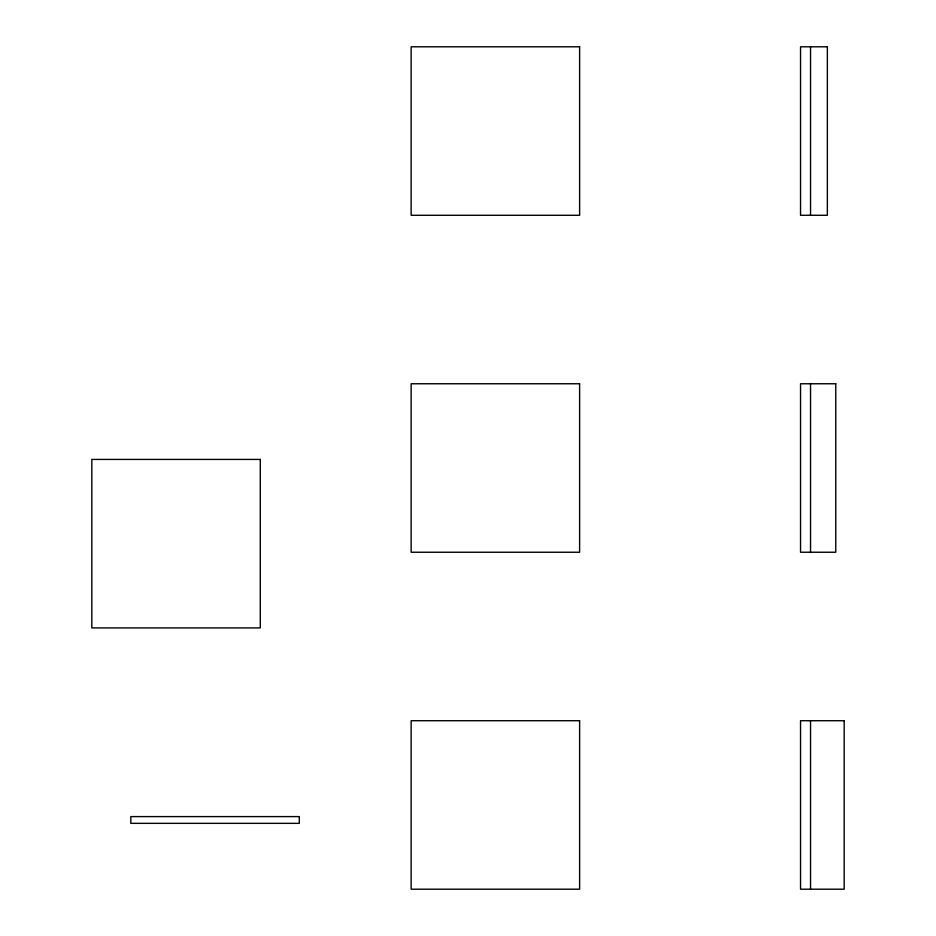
<?xml version="1.0" encoding="UTF-8"?>
<svg xmlns="http://www.w3.org/2000/svg" width="936" height="936" viewBox="0 0 936 936"><rect width="100%" height="100%" fill="white"/><g stroke="black" fill="none" stroke-linecap="round" stroke-linejoin="round"><path stroke-width="1.4" d="M810.541 46.8L810.541 215.28M810.541 383.76L810.541 552.24M810.541 720.72L810.541 889.2M579.618 46.8L411.138 46.8L411.138 215.28L579.618 215.28L579.618 46.8M827.354 46.8L800.549 46.8L800.549 215.28L827.354 215.28L827.354 46.8M579.618 383.76L411.138 383.76L411.138 552.24L579.618 552.24L579.618 383.76M835.766 383.76L800.549 383.76L800.549 552.24L835.766 552.24L835.766 383.76M260.302 459.424L91.822 459.424L91.822 627.904L260.302 627.904L260.302 459.424M579.618 720.72L411.138 720.72L411.138 889.2L579.618 889.2L579.618 720.72M844.178 720.72L800.549 720.72L800.549 889.2L844.178 889.2L844.178 720.72M299.298 816.601L130.818 816.601L130.818 823.341L299.298 823.341L299.298 816.601"/></g></svg>
